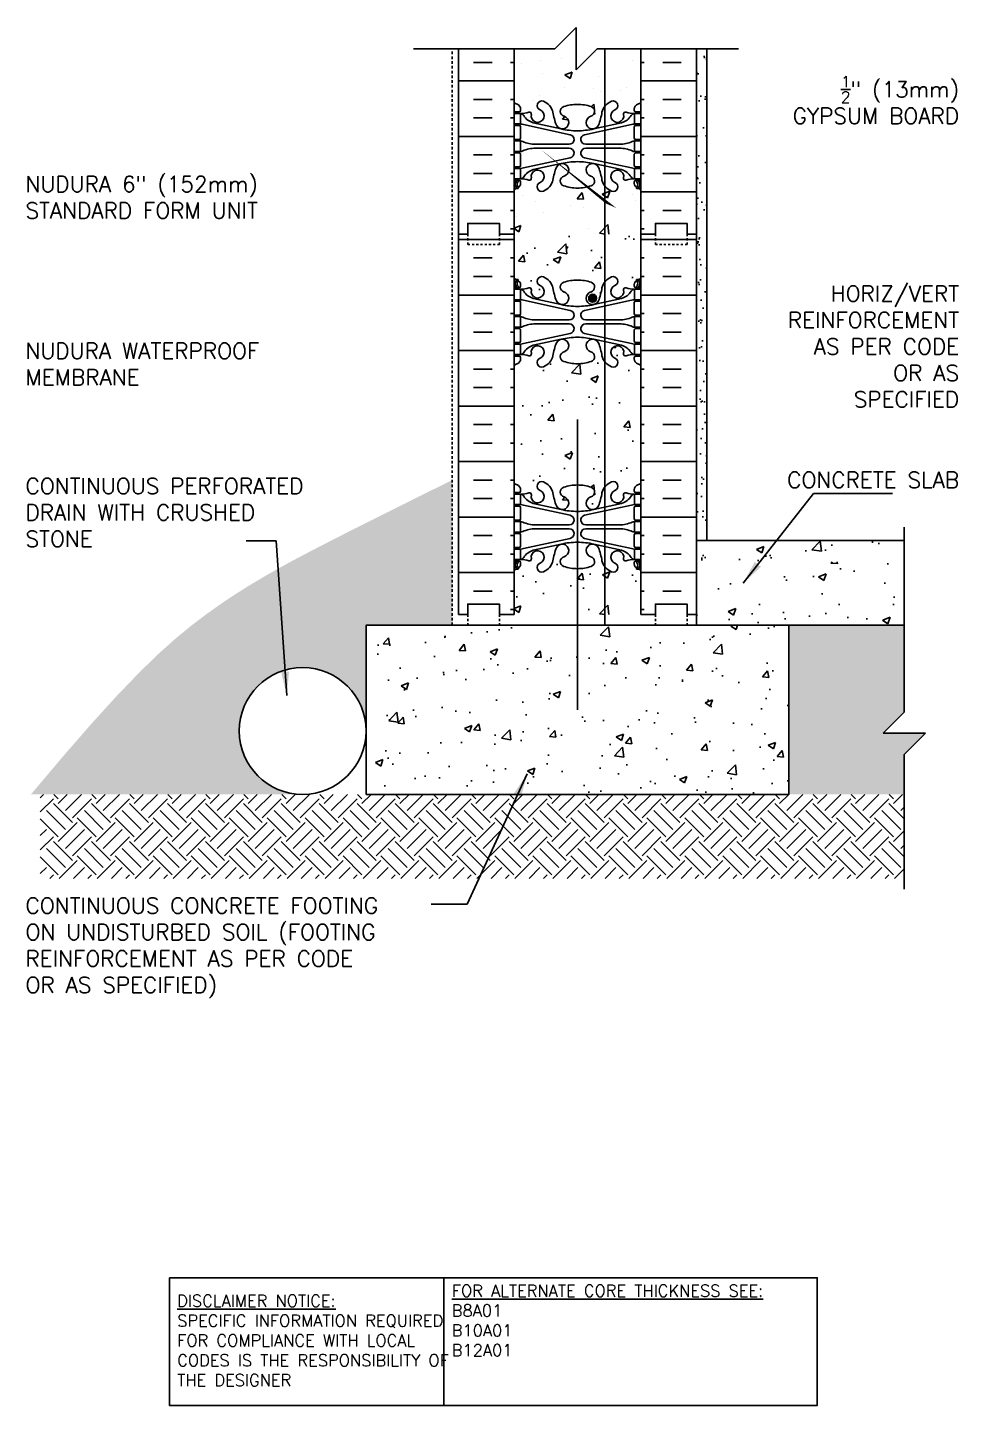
# Model space of a CAD drawing. Header units: inches. Extents: x -91.7 to -47.6, y 159.2 to 224.4.
import ezdxf

# ---------------------------------------------------------------- set-up
doc = ezdxf.new("R2010")
doc.units = ezdxf.units.IN
doc.header["$LTSCALE"] = 0.5
doc.header["$MEASUREMENT"] = 0
doc.linetypes.add('DASHED2', pattern=[0.375, 0.25, -0.125])
for name, color, linetype in [('HATCH', 12, 'Continuous'), ('line25', 2, 'Continuous'), ('LINE3', 3, 'Continuous'), ('LINE50', 5, 'Continuous'), ('LINE9', 9, 'Continuous'), ('TEXT', 4, 'Continuous'), ('Web_Edge', 9, 'Continuous')]:
    doc.layers.add(name, color=color, linetype=linetype)
doc.styles.add('DIM', font='romans.shx', dxfattribs={"width": 0.7})
doc.styles.add('ROMANS', font='romans.shx', dxfattribs={"height": 0.75})
doc.styles.get("Standard").update_dxf_attribs({"font": 'romans.shx'})
doc.dimstyles.new('ext_12', dxfattribs={"dimscale": 12, "dimtxt": 0.09375, "dimasz": 0.09375, "dimexe": 0.09375, "dimexo": 0.0625, "dimgap": 0.0625, "dimtad": 1, "dimdec": 1, "dimzin": 3, "dimdsep": 46, "dimlunit": 4, "dimtxsty": 'DIM', "dimcen": 0.09, "dimdle": 0.09375, "dimclrt": 4, "dimadec": 0, "dimazin": 0, "dimtfac": 1, "dimtdec": 1, "dimtmove": 2, "dimatfit": 3, "dimfxl": 0, "dimfrac": 2, "dimtolj": 1, "dimtzin": 0, "dimarcsym": 0})

# ---------------------------------------------------------------- blocks, each defined once
blk = doc.blocks.new('6 web')
at = {"layer": 'Web_Edge'}
for p, q in [((-3, 6.566), (-2.958, 6.566)), ((-2.89, 6.845), (-2.8, 6.845)), ((-2.8, 6.845), (-2.8, 6.803)), ((-2.69, 6.596), (-2.69, 6.529)), ((2.69, 6.596), (2.69, 6.529)), ((2.89, 6.845), (2.8, 6.845)), ((2.8, 6.845), (2.8, 6.803)), ((3, 6.566), (2.958, 6.566)), ((-3, 6.466), (-2.752, 6.466)), ((-2.89, 6.466), (-2.89, 6.396)), ((-2.89, 5.896), (-2.89, 5.826)), ((-2.8, 6.466), (-2.8, 6.396)), ((-2.8, 5.896), (-2.8, 5.826)), ((-2.551, 5.872), (-0.34, 5.391)), ((-2.09, 5.955), (-0.768, 5.665)), ((2.551, 5.872), (0.34, 5.391)), ((2.09, 5.955), (0.768, 5.665)), ((3, 6.466), (2.752, 6.466)), ((2.8, 6.466), (2.8, 6.396)), ((2.8, 5.896), (2.8, 5.826)), ((2.89, 6.466), (2.89, 6.396)), ((2.89, 5.896), (2.89, 5.826)), ((-3, 5.826), (-2.752, 5.826)), ((-2.69, 5.764), (-2.69, 5.229)), ((2.69, 5.764), (2.69, 5.229)), ((3, 5.826), (2.752, 5.826)), ((-3, 5.166), (-2.752, 5.166)), ((-2.89, 5.166), (-2.89, 5.096)), ((-2.89, 4.596), (-2.89, 4.526)), ((-2.8, 5.166), (-2.8, 5.096)), ((-2.8, 4.596), (-2.8, 4.526)), ((-1.985, 4.936), (-0.389, 4.936)), ((-1.985, 4.756), (-0.389, 4.756)), ((1.985, 4.936), (0.389, 4.936)), ((1.985, 4.756), (0.389, 4.756)), ((3, 5.166), (2.752, 5.166)), ((2.8, 5.166), (2.8, 5.096)), ((2.8, 4.596), (2.8, 4.526)), ((2.89, 5.166), (2.89, 5.096)), ((2.89, 4.596), (2.89, 4.526)), ((-3, 4.526), (-2.752, 4.526)), ((-2.69, 4.464), (-2.69, 3.929)), ((-2.551, 3.82), (-0.34, 4.302)), ((-2.09, 3.737), (-0.768, 4.028)), ((2.551, 3.82), (0.34, 4.302)), ((2.09, 3.737), (0.768, 4.028)), ((2.69, 4.464), (2.69, 3.929)), ((3, 4.526), (2.752, 4.526)), ((-3, 3.866), (-2.752, 3.866)), ((-2.89, 3.866), (-2.89, 3.796)), ((-2.89, 3.296), (-2.89, 3.226)), ((-2.8, 3.866), (-2.8, 3.796)), ((-2.8, 3.296), (-2.8, 3.226)), ((3, 3.866), (2.752, 3.866)), ((2.8, 3.866), (2.8, 3.796)), ((2.8, 3.296), (2.8, 3.226)), ((2.89, 3.866), (2.89, 3.796)), ((2.89, 3.296), (2.89, 3.226)), ((-3, 3.226), (-2.752, 3.226)), ((-2.99, 3.106), (-2.99, 2.92)), ((-2.69, 3.096), (-2.69, 3.164)), ((2.69, 3.096), (2.69, 3.164)), ((3, 3.226), (2.752, 3.226)), ((2.99, 3.106), (2.99, 2.92)), ((-3, -3.226), (-2.752, -3.226)), ((-2.99, -3.106), (-2.99, -2.92)), ((-2.89, -3.296), (-2.89, -3.226)), ((-2.8, -3.296), (-2.8, -3.226)), ((-2.69, -3.096), (-2.69, -3.164)), ((2.69, -3.096), (2.69, -3.164)), ((3, -3.226), (2.752, -3.226)), ((2.8, -3.296), (2.8, -3.226)), ((2.89, -3.296), (2.89, -3.226)), ((2.99, -3.106), (2.99, -2.92)), ((-3, -3.866), (-2.752, -3.866)), ((-2.89, -3.866), (-2.89, -3.796)), ((-2.8, -3.866), (-2.8, -3.796)), ((-2.551, -3.82), (-0.34, -4.302)), ((-2.09, -3.737), (-0.768, -4.028)), ((2.551, -3.82), (0.34, -4.302)), ((2.09, -3.737), (0.768, -4.028)), ((3, -3.866), (2.752, -3.866)), ((2.8, -3.866), (2.8, -3.796)), ((2.89, -3.866), (2.89, -3.796)), ((-3, -4.526), (-2.752, -4.526)), ((-2.89, -4.596), (-2.89, -4.526)), ((-2.8, -4.596), (-2.8, -4.526)), ((-2.69, -4.464), (-2.69, -3.929)), ((2.69, -4.464), (2.69, -3.929)), ((3, -4.526), (2.752, -4.526)), ((2.8, -4.596), (2.8, -4.526)), ((2.89, -4.596), (2.89, -4.526)), ((-3, -5.166), (-2.752, -5.166)), ((-2.89, -5.166), (-2.89, -5.096)), ((-2.8, -5.166), (-2.8, -5.096)), ((-1.985, -4.756), (-0.389, -4.756)), ((-1.985, -4.936), (-0.389, -4.936)), ((1.985, -4.756), (0.389, -4.756)), ((1.985, -4.936), (0.389, -4.936)), ((3, -5.166), (2.752, -5.166)), ((2.8, -5.166), (2.8, -5.096)), ((2.89, -5.166), (2.89, -5.096)), ((-3, -5.826), (-2.752, -5.826)), ((-2.89, -5.896), (-2.89, -5.826)), ((-2.8, -5.896), (-2.8, -5.826)), ((-2.69, -5.764), (-2.69, -5.229)), ((-2.551, -5.872), (-0.34, -5.391)), ((-2.09, -5.955), (-0.768, -5.665)), ((2.551, -5.872), (0.34, -5.391)), ((2.09, -5.955), (0.768, -5.665)), ((2.69, -5.764), (2.69, -5.229)), ((3, -5.826), (2.752, -5.826)), ((2.8, -5.896), (2.8, -5.826)), ((2.89, -5.896), (2.89, -5.826)), ((-3, -6.466), (-2.752, -6.466)), ((-2.89, -6.466), (-2.89, -6.396)), ((-2.8, -6.466), (-2.8, -6.396)), ((3, -6.466), (2.752, -6.466)), ((2.8, -6.466), (2.8, -6.396)), ((2.89, -6.466), (2.89, -6.396)), ((-3, -6.566), (-2.958, -6.566)), ((-2.89, -6.845), (-2.8, -6.845)), ((-2.8, -6.845), (-2.8, -6.803)), ((-2.69, -6.596), (-2.69, -6.529)), ((2.69, -6.596), (2.69, -6.529)), ((2.8, -6.845), (2.8, -6.803)), ((2.89, -6.845), (2.8, -6.845)), ((3, -6.566), (2.958, -6.566))]:
    blk.add_line(p, q, dxfattribs=at)
for points in [[(-2.995, 5.896), (-2.695, 5.896), (-2.695, 6.396), (-2.995, 6.396)], [(2.995, 5.896), (2.695, 5.896), (2.695, 6.396), (2.995, 6.396)], [(-2.995, 4.596), (-2.695, 4.596), (-2.695, 5.096), (-2.995, 5.096)], [(2.995, 4.596), (2.695, 4.596), (2.695, 5.096), (2.995, 5.096)], [(-2.995, 3.296), (-2.695, 3.296), (-2.695, 3.796), (-2.995, 3.796)], [(2.995, 3.296), (2.695, 3.296), (2.695, 3.796), (2.995, 3.796)], [(-2.995, -3.296), (-2.695, -3.296), (-2.695, -3.796), (-2.995, -3.796)], [(2.995, -3.296), (2.695, -3.296), (2.695, -3.796), (2.995, -3.796)], [(-2.995, -4.596), (-2.695, -4.596), (-2.695, -5.096), (-2.995, -5.096)], [(2.995, -4.596), (2.695, -4.596), (2.695, -5.096), (2.995, -5.096)], [(-2.995, -5.896), (-2.695, -5.896), (-2.695, -6.396), (-2.995, -6.396)], [(2.995, -5.896), (2.695, -5.896), (2.695, -6.396), (2.995, -6.396)]]:
    blk.add_lwpolyline(points, close=True, dxfattribs=at)
for centre, radius, start, end in [((-2.69, 7.303), 0.5, 231.68334, 250.52878), ((-2.69, 7.303), 0.6, 238.89067, 245.07477), ((-2.958, 6.586), 0.02, 270, 14.15407), ((-2.696, 6.651), 0.25, 140.11451, 222.46087), ((-2.951, 6.741), 0.02, 340.7916, 65.07477), ((-2.854, 6.782), 0.045, 319.1879, 141.448), ((-2.848, 6.512), 0.045, 222.46087, 42.46087), ((-2.94, 6.596), 0.25, 0, 70.52878), ((-2.696, 6.651), 0.16, 140.00008, 222.46087), ((-2.752, 6.529), 0.0625, 270, 0), ((-1.885, 6.278), 0.305, 166.67951, 68.19625), ((-1.69, 6.766), 0.22, 68.19625, 248.19625), ((-1.885, 6.278), 0.745, 13.26522, 68.19625), ((-0.571, 6.49), 0.24, 108.92296, 254.27465), ((0, 4.825), 2, 90, 108.92296), ((0, 4.825), 2, 71.07704, 90), ((0.571, 6.49), 0.24, 285.72535, 71.07704), ((1.885, 6.278), 0.745, 111.80375, 166.73478), ((1.885, 6.278), 0.305, 111.80375, 13.32049), ((1.69, 6.766), 0.22, 291.80375, 111.80375), ((2.94, 6.596), 0.25, 109.47122, 180), ((2.752, 6.529), 0.0625, 180, 270), ((2.848, 6.512), 0.045, 137.53913, 317.53913), ((2.854, 6.782), 0.045, 38.552, 220.8121), ((2.696, 6.651), 0.16, 317.53913, 39.99992), ((2.69, 7.303), 0.5, 289.47122, 308.31666), ((2.696, 6.651), 0.25, 317.53913, 39.88549), ((2.951, 6.741), 0.02, 114.92523, 199.2084), ((2.958, 6.586), 0.02, 165.84593, 270), ((2.69, 7.303), 0.6, 294.92523, 301.10933), ((-2.639, 7.395), 1, 266.78787, 289.9067), ((-2.738, 6.15), 0.25, 37.27766, 80.0823), ((-2.786, 4.9), 1, 76.42909, 84.79907), ((-1.891, 6.678), 0.75, 210.15498, 254.58381), ((-2.269, 6.369), 0.09, 346.67951, 108.86514), ((1.803, 6.92), 3, 189.02727, 201.19839), ((-0.718, 5.966), 0.305, 205.37817, 74.27465), ((0.718, 5.966), 0.305, 105.72535, 334.62183), ((-1.803, 6.92), 3, 338.80161, 350.97273), ((1.891, 6.678), 0.75, 285.41619, 329.84502), ((2.269, 6.369), 0.09, 71.13486, 193.32049), ((2.639, 7.395), 1, 250.0933, 273.21213), ((2.738, 6.15), 0.25, 99.9177, 142.72234), ((2.786, 4.9), 1, 95.20093, 103.57091), ((-2.752, 5.764), 0.0625, 0, 90), ((-2.752, 5.229), 0.0625, 270, 0), ((0, 8.932), 3.356, 256.76915, 270), ((-0.389, 5.166), 0.23, 270, 77.60551), ((0, 8.932), 3.356, 270, 283.23085), ((0.389, 5.166), 0.23, 102.39449, 270), ((2.752, 5.764), 0.0625, 90, 180), ((2.752, 5.229), 0.0625, 180, 270), ((-2.699, 4.877), 0.219, 60.49375, 88.91995), ((-2.699, 4.815), 0.219, 271.08005, 299.50625), ((-2.699, 4.815), 0.219, 271.08005, 299.50625), ((-1.955, 6.536), 1.6, 246.56734, 268.92028), ((-1.955, 3.156), 1.6, 91.07972, 113.43266), ((-1.955, 3.156), 1.6, 91.07972, 113.43266), ((-0.389, 4.526), 0.23, 282.39449, 90), ((0.389, 4.526), 0.23, 90, 257.60551), ((1.955, 6.536), 1.6, 271.07972, 293.43266), ((1.955, 3.156), 1.6, 66.56734, 88.92028), ((1.955, 3.156), 1.6, 66.56734, 88.92028), ((2.699, 4.877), 0.219, 91.08005, 119.50625), ((2.699, 4.815), 0.219, 240.49375, 268.91995), ((2.699, 4.815), 0.219, 240.49375, 268.91995), ((-2.752, 4.464), 0.0625, 0, 90), ((-2.752, 3.929), 0.0625, 270, 0), ((-0.718, 3.727), 0.305, 285.72535, 154.62183), ((0, 0.761), 3.356, 90, 103.23085), ((0, 0.761), 3.356, 76.76915, 90), ((0.718, 3.727), 0.305, 25.37817, 254.27465), ((2.752, 4.464), 0.0625, 90, 180), ((2.752, 3.929), 0.0625, 180, 270), ((-2.786, 4.792), 1, 275.20093, 283.57091), ((-2.738, 3.542), 0.25, 279.9177, 322.72234), ((-2.639, 2.298), 1, 70.0933, 93.21213), ((-1.891, 3.014), 0.75, 105.41619, 149.84502), ((-2.269, 3.323), 0.09, 251.13486, 13.32049), ((-1.885, 3.414), 0.305, 291.80375, 193.32049), ((1.803, 2.773), 3, 158.80161, 170.97273), ((-0.571, 3.202), 0.24, 105.72535, 251.07704), ((0.571, 3.202), 0.24, 288.92296, 74.27465), ((-1.803, 2.773), 3, 9.02727, 21.19839), ((1.885, 3.414), 0.305, 346.67951, 248.19625), ((1.891, 3.014), 0.75, 30.15498, 74.58381), ((2.269, 3.323), 0.09, 166.67951, 288.86514), ((2.639, 2.298), 1, 86.78787, 109.9067), ((2.738, 3.542), 0.25, 217.27766, 260.0823), ((2.786, 4.792), 1, 256.42909, 264.79907), ((-3.01, 3.106), 0.02, 0, 60.01198), ((-3.01, 2.92), 0.02, 301.07295, 0), ((-2.69, 2.389), 0.6, 121.07295, 121.10933), ((-2.69, 2.389), 0.5, 109.47122, 128.31666), ((-2.94, 3.096), 0.25, 289.47122, 360), ((-2.752, 3.164), 0.0625, 360, 90), ((-1.69, 2.927), 0.22, 111.80375, 291.80375), ((-1.885, 3.414), 0.745, 291.80375, 346.73478), ((0, 4.867), 2, 251.07704, 270), ((0, 4.867), 2, 270, 288.92296), ((1.885, 3.414), 0.745, 193.26522, 248.19625), ((1.69, 2.927), 0.22, 248.19625, 68.19625), ((2.752, 3.164), 0.0625, 90, 180), ((2.94, 3.096), 0.25, 180, 250.52878), ((2.69, 2.389), 0.5, 51.68334, 70.52878), ((3.01, 3.106), 0.02, 119.98802, 180), ((3.01, 2.92), 0.02, 180, 238.92705), ((2.69, 2.389), 0.6, 58.89067, 58.92705), ((-2.69, -2.389), 0.5, 231.68334, 250.52878), ((-2.69, -2.389), 0.6, 238.89067, 238.92705), ((-3.01, -2.92), 0.02, 360, 58.92705), ((-3.01, -3.106), 0.02, 299.98802, 360), ((-2.94, -3.096), 0.25, 0, 70.52878), ((-2.752, -3.164), 0.0625, 270, 0), ((-2.639, -2.298), 1, 266.78787, 289.9067), ((-2.269, -3.323), 0.09, 346.67951, 108.86514), ((-1.885, -3.414), 0.305, 166.67951, 68.19625), ((-1.69, -2.927), 0.22, 68.19625, 248.19625), ((-1.885, -3.414), 0.745, 13.26522, 68.19625), ((1.803, -2.773), 3, 189.02727, 201.19839), ((-0.571, -3.202), 0.24, 108.92296, 254.27465), ((0, -4.867), 2, 90, 108.92296), ((0, -4.867), 2, 71.07704, 90), ((0.571, -3.202), 0.24, 285.72535, 71.07704), ((-1.803, -2.773), 3, 338.80161, 350.97273), ((1.885, -3.414), 0.745, 111.80375, 166.73478), ((1.885, -3.414), 0.305, 111.80375, 13.32049), ((1.69, -2.927), 0.22, 291.80375, 111.80375), ((2.269, -3.323), 0.09, 71.13486, 193.32049), ((2.639, -2.298), 1, 250.0933, 273.21213), ((2.94, -3.096), 0.25, 109.47122, 180), ((2.752, -3.164), 0.0625, 180, 270), ((2.69, -2.389), 0.5, 289.47122, 308.31666), ((3.01, -2.92), 0.02, 121.07295, 180), ((3.01, -3.106), 0.02, 180, 240.01198), ((2.69, -2.389), 0.6, 301.07295, 301.10933), ((-2.752, -3.929), 0.0625, 0, 90), ((-2.738, -3.542), 0.25, 37.27766, 80.0823), ((-2.786, -4.792), 1, 76.42909, 84.79907), ((-1.891, -3.014), 0.75, 210.15498, 254.58381), ((-0.718, -3.727), 0.305, 205.37817, 74.27465), ((0.718, -3.727), 0.305, 105.72535, 334.62183), ((1.891, -3.014), 0.75, 285.41619, 329.84502), ((2.738, -3.542), 0.25, 99.9177, 142.72234), ((2.786, -4.792), 1, 95.20093, 103.57091), ((2.752, -3.929), 0.0625, 90, 180), ((-2.752, -4.464), 0.0625, 270, 0), ((0, -0.761), 3.356, 256.76915, 270), ((-0.389, -4.526), 0.23, 270, 77.60551), ((0, -0.761), 3.356, 270, 283.23085), ((0.389, -4.526), 0.23, 102.39449, 270), ((2.752, -4.464), 0.0625, 180, 270), ((-2.752, -5.229), 0.0625, 0, 90), ((-2.699, -4.815), 0.219, 60.49375, 88.91995), ((-2.699, -4.815), 0.219, 60.49375, 88.91995), ((-2.699, -4.877), 0.219, 271.08005, 299.50625), ((-1.955, -3.156), 1.6, 246.56734, 268.92028), ((-1.955, -3.156), 1.6, 246.56734, 268.92028), ((-1.955, -6.536), 1.6, 91.07972, 113.43266), ((-0.389, -5.166), 0.23, 282.39449, 90), ((0.389, -5.166), 0.23, 90, 257.60551), ((1.955, -3.156), 1.6, 271.07972, 293.43266), ((1.955, -3.156), 1.6, 271.07972, 293.43266), ((1.955, -6.536), 1.6, 66.56734, 88.92028), ((2.699, -4.815), 0.219, 91.08005, 119.50625), ((2.699, -4.815), 0.219, 91.08005, 119.50625), ((2.699, -4.877), 0.219, 240.49375, 268.91995), ((2.752, -5.229), 0.0625, 90, 180), ((-2.752, -5.764), 0.0625, 270, 0), ((1.803, -6.92), 3, 158.80161, 170.97273), ((-0.718, -5.966), 0.305, 285.72535, 154.62183), ((0, -8.932), 3.356, 90, 103.23085), ((0, -8.932), 3.356, 76.76915, 90), ((0.718, -5.966), 0.305, 25.37817, 254.27465), ((-1.803, -6.92), 3, 9.02727, 21.19839), ((2.752, -5.764), 0.0625, 180, 270), ((-2.696, -6.651), 0.25, 137.53913, 219.88549), ((-2.848, -6.512), 0.045, 317.53913, 137.53913), ((-2.752, -6.529), 0.0625, 360, 90), ((-2.786, -4.9), 1, 275.20093, 283.57091), ((-2.738, -6.15), 0.25, 279.9177, 322.72234), ((-2.639, -7.395), 1, 70.0933, 93.21213), ((-1.891, -6.678), 0.75, 105.41619, 149.84502), ((-2.269, -6.369), 0.09, 251.13486, 13.32049), ((-1.885, -6.278), 0.305, 291.80375, 193.32049), ((-1.885, -6.278), 0.745, 291.80375, 346.73478), ((-0.571, -6.49), 0.24, 105.72535, 251.07704), ((0.571, -6.49), 0.24, 288.92296, 74.27465), ((1.885, -6.278), 0.745, 193.26522, 248.19625), ((1.885, -6.278), 0.305, 346.67951, 248.19625), ((1.891, -6.678), 0.75, 30.15498, 74.58381), ((2.269, -6.369), 0.09, 166.67951, 288.86514), ((2.639, -7.395), 1, 86.78787, 109.9067), ((2.738, -6.15), 0.25, 217.27766, 260.0823), ((2.786, -4.9), 1, 256.42909, 264.79907), ((2.752, -6.529), 0.0625, 90, 180), ((2.848, -6.512), 0.045, 42.46087, 222.46087), ((2.696, -6.651), 0.25, 320.11451, 42.46087), ((-2.69, -7.303), 0.6, 114.92523, 121.10933), ((-2.69, -7.303), 0.5, 109.47122, 128.31666), ((-2.958, -6.586), 0.02, 345.84593, 90), ((-2.951, -6.741), 0.02, 294.92523, 19.2084), ((-2.854, -6.782), 0.045, 218.552, 40.8121), ((-2.94, -6.596), 0.25, 289.47122, 360), ((-2.696, -6.651), 0.16, 137.53913, 219.99992), ((-1.69, -6.766), 0.22, 111.80375, 291.80375), ((0, -4.825), 2, 251.07704, 270), ((0, -4.825), 2, 270, 288.92296), ((1.69, -6.766), 0.22, 248.19625, 68.19625), ((2.94, -6.596), 0.25, 180, 250.52878), ((2.854, -6.782), 0.045, 139.1879, 321.448), ((2.696, -6.651), 0.16, 320.00008, 42.46087), ((2.69, -7.303), 0.5, 51.68334, 70.52878), ((2.951, -6.741), 0.02, 160.7916, 245.07477), ((2.958, -6.586), 0.02, 90, 194.15407), ((2.69, -7.303), 0.6, 58.89067, 65.07477)]:
    blk.add_arc(centre, radius, start, end, dxfattribs=at)

msp = doc.modelspace()

# ---------------------------------------------------------------- hatches: boundary and pattern name
h = msp.add_hatch()
h.set_pattern_fill('AR-CONC', color=12, scale=0.5, style=0)
h.paths.add_polyline_path([(-58.94, 199.139), (-58.049, 199.71), (-57.331, 200.139), (-60.019, 200.139), (-60.019, 199.139)])
h = msp.add_hatch()
h.set_pattern_fill('AR-CONC', color=12, scale=0.5, style=0)
h.paths.add_polyline_path([(-50.188, 199.139), (-50.188, 200.139), (-57.331, 200.139), (-58.049, 199.71), (-58.94, 199.139)])
h = msp.add_hatch()
h.set_pattern_fill('AR-CONC', color=12, scale=0.02, style=0)
h.set_pattern_definition([(50, (-1145.6108, 16.4098), (3.643693, -0.318782), [0.381, -4.191]), (355, (-1145.611, 16.41), (-0.704857, 3.821133), [0.3048, -3.3528]), (100.451, (-1145.3072, 16.3833), (2.93885, 3.502334), [0.3238, -3.5618]), (46.1842, (-1145.611, 17.426), (5.42158, -0.840847), [0.5715, -6.2865]), (96.6356, (-1145.159, 17.356), (4.748085, 4.94851), [0.4857, -5.3427]), (351.184, (-1145.611, 17.426), (4.748092, 4.948502), [0.4572, -5.0292]), (21, (-1145.1028, 17.1718), (3.032298, -2.04531), [0.381, -4.191]), (326, (-1145.103, 17.172), (1.23604, 3.683759), [0.3048, -3.3528]), (71.4514, (-1144.85, 17.0014), (4.26833, 1.638457), [0.3238, -3.5618]), (37.5, (-1145.6108, 16.4098), (0.061772, 1.6911008), [0, -3.31216, 0, -3.4036, 0, -3.3655]), (7.5, (-1145.6108, 16.4098), (1.3363933, 2.0036115), [0, -1.94056, 0, -3.23596, 0, -1.2827]), (327.5, (-1146.7437, 16.4098), (2.7118119, -0.1145749), [0, -1.27, 0, -3.9624, 0, -5.2578]), (317.5, (-1147.2517, 16.4098), (2.9625836, 0.50853), [0, -1.651, 0, -2.63144, 0, -3.7338])])
h.paths.add_polyline_path([(-60.019, 199.139), (-60.019, 196.139), (-50.188, 196.139), (-50.188, 199.139)])
h = msp.add_hatch()
h.set_pattern_fill('AR-CONC', color=12, scale=0.5, style=0)
h.paths.add_polyline_path([(-55.644, 196.139), (-75.644, 196.139), (-75.644, 188.139), (-55.644, 188.139)])
h = msp.add_hatch()
h.set_pattern_fill('EARTH', color=12, scale=0.2, angle=45, style=0)
h.set_pattern_definition([(45, (-1145.6108, 16.4098), (1e-16, 1.7960512), [1.27, -1.27]), (45, (-1145.9476, 16.7466), (1e-16, 1.7960512), [1.27, -1.27]), (45, (-1146.2843, 17.0834), (1e-16, 1.7960512), [1.27, -1.27]), (135, (-1146.2843, 17.3079), (-1.7960512, 1e-16), [1.27, -1.27]), (135, (-1145.9476, 17.6446), (-1.7960512, 1e-16), [1.27, -1.27]), (135, (-1145.6108, 17.9814), (-1.7960512, 1e-16), [1.27, -1.27])])
h.paths.add_polyline_path([(-91.053, 188.139), (-91.053, 184.166), (-50.188, 184.166), (-50.188, 188.139)])
at = {"layer": 'HATCH'}
h = msp.add_hatch(dxfattribs=at)
h.set_pattern_fill('AR-SAND', color=256, scale=0.5, style=0)
h.set_pattern_definition([(37.5, (13.5398, 58.4228), (-0.0314967, 0.963412), [0, -0.76, 0, -0.85, 0, -0.8125]), (7.5, (13.5398, 58.4228), (0.884888, 1.411073), [0, -0.41, 0, -0.685, 0, -0.2625]), (327.5, (12.9248, 58.4228), (1.557071, 0.0028295), [0, -0.25, 0, -0.9, 0, -1.175]), (317.5, (12.9248, 58.4228), (1.503063, 0.438838), [0, -0.125, 0, -0.59, 0, -0.675])])
h.paths.add_polyline_path([(-59.519, 223.404), (-60.019, 223.404), (-60.019, 216.089), (-59.519, 216.089)])
h.paths.add_polyline_path([(-59.519, 216.089), (-60.019, 216.089), (-60.019, 214.639), (-60.019, 211.623), (-59.519, 211.623)])
h.paths.add_polyline_path([(-59.519, 211.623), (-60.019, 211.623), (-60.019, 199.139), (-59.519, 199.139)])
h = msp.add_hatch(dxfattribs=at)
h.set_pattern_fill('INSUL', color=256, scale=7, style=0)
h.set_pattern_definition([(0, (-2994.806, -200.3707), (0, 2.625), []), (0, (-2994.806, -199.4957), (0, 2.625), [0.875, -0.875]), (0, (-2994.806, -198.6207), (0, 2.625), [0.875, -0.875])])
h.paths.add_polyline_path([(-71.269, 196.639), (-70.832, 196.639), (-70.832, 197.139), (-69.332, 197.139), (-69.332, 196.639), (-68.644, 196.639), (-68.644, 214.639), (-69.332, 214.639), (-69.332, 215.139), (-70.832, 215.139), (-70.832, 214.639), (-71.269, 214.639)])
h = msp.add_hatch(dxfattribs=at)
h.set_pattern_fill('INSUL', color=256, scale=7, style=0)
h.set_pattern_definition([(180, (2863.5172, -200.3707), (0, 2.625), []), (180, (2863.5172, -199.4957), (0, 2.625), [0.875, -0.875]), (180, (2863.5172, -198.6207), (0, 2.625), [0.875, -0.875])])
h.paths.add_polyline_path([(-60.019, 196.639), (-60.457, 196.639), (-60.457, 197.139), (-61.957, 197.139), (-61.957, 196.639), (-62.644, 196.639), (-62.644, 214.639), (-61.957, 214.639), (-61.957, 215.139), (-60.457, 215.139), (-60.457, 214.639), (-60.019, 214.639)])
h = msp.add_hatch(dxfattribs=at)
h.set_pattern_fill('AR-CONC', color=256, scale=0.5, style=0)
h.set_pattern_definition([(50, (-2994.806, -200.3707), (3.586301, -0.3137607), [0.375, -4.125]), (355, (-2994.806, -200.3707), (-0.6937567, 3.7609607), [0.3, -3.3]), (100.4514, (-2994.507, -200.397), (2.892547, 3.4471977), [0.318701, -3.5057106]), (46.1842, (-2994.806, -199.3707), (5.336205, -0.827595), [0.5625, -6.1875]), (96.6356, (-2994.3613, -199.4396), (4.6733135, 4.870589), [0.478051, -5.258565]), (351.1842, (-2994.806, -199.3707), (4.67331, 4.870593), [0.45, -4.95]), (21, (-2994.306, -199.6207), (2.9845353, -2.0130945), [0.375, -4.125]), (326, (-2994.306, -199.6207), (1.2165767, 3.62575), [0.3, -3.3]), (71.4514, (-2994.0572, -199.7884), (4.201113, 1.6126525), [0.318701, -3.5057106]), (37.5, (-2994.806, -200.3707), (0.0607993, 1.66446927), [0, -3.26, 0, -3.35, 0, -3.3125]), (7.5, (-2994.806, -200.3707), (1.3153477, 1.9720586), [0, -1.91, 0, -3.185, 0, -1.2625]), (327.5, (-2995.921, -200.3707), (2.6691122, -0.11277436), [0, -1.25, 0, -3.9, 0, -5.175]), (317.5, (-2996.421, -200.3707), (2.9159308, 0.500525), [0, -1.625, 0, -2.59, 0, -3.675])])
h.paths.add_polyline_path([(-65.644, 212.464, -0.082755), (-64.996, 212.356, -0.735593), (-65.009, 211.898, 0.955472), (-64.87, 211.305), (-64.851, 211.309, 0.223253), (-64.65, 211.474, 0.053157), (-64.484, 212.088, -0.24438), (-64.036, 212.609, -1), (-63.873, 212.2, 2.182095), (-63.463, 211.987, -0.601435), (-63.343, 212.092, 0.10046), (-62.949, 212.035), (-62.844, 212.035), (-62.844, 212.105), (-62.892, 212.105, -0.414214), (-62.954, 212.168), (-62.954, 212.235, -0.249069), (-62.844, 212.442), (-62.844, 212.484), (-62.754, 212.484, 0.064398), (-62.644, 212.55), (-62.644, 214.639), (-68.644, 214.639), (-68.644, 212.55, 0.064398), (-68.534, 212.484), (-68.444, 212.484), (-68.444, 212.442, -0.249069), (-68.334, 212.235), (-68.334, 212.168, -0.414214), (-68.397, 212.105), (-68.444, 212.105), (-68.444, 212.035), (-68.339, 212.035, 0.10046), (-67.946, 212.092, -0.601435), (-67.826, 211.987, 2.182095), (-67.416, 212.2, -1), (-67.253, 212.609, -0.24438), (-66.804, 212.088, 0.053157), (-66.638, 211.474, 0.223253), (-66.438, 211.309), (-66.418, 211.305, 0.955472), (-66.28, 211.898, -0.735593), (-66.293, 212.356, -0.082755)])
h.paths.add_polyline_path([(-62.644, 205.639), (-62.644, 208.42, 0.082415), (-62.788, 208.499, -0.317837), (-62.954, 208.735), (-62.954, 208.803, -0.414214), (-62.892, 208.865), (-62.844, 208.865), (-62.844, 208.935), (-62.949, 208.935, 0.10046), (-63.343, 208.878, -0.601435), (-63.463, 208.983, 2.182095), (-63.873, 208.77, -1), (-64.036, 208.361, -0.24438), (-64.484, 208.882, 0.053157), (-64.65, 209.496, 0.223253), (-64.851, 209.661), (-64.87, 209.665, 0.955472), (-65.009, 209.072, -0.735593), (-64.996, 208.614, -0.082755), (-65.644, 208.506, -0.082755), (-66.293, 208.614, -0.735593), (-66.28, 209.072, 0.955472), (-66.418, 209.665), (-66.438, 209.661, 0.223253), (-66.638, 209.496, 0.053157), (-66.804, 208.882, -0.24438), (-67.253, 208.361, -1), (-67.416, 208.77, 2.182095), (-67.826, 208.983, -0.601435), (-67.946, 208.878, 0.10046), (-68.339, 208.935), (-68.444, 208.935), (-68.444, 208.865), (-68.397, 208.865, -0.414214), (-68.334, 208.803), (-68.334, 208.735, -0.317837), (-68.501, 208.499, 0.082415), (-68.644, 208.42), (-68.644, 205.639)])
h.paths.add_polyline_path([(-68.644, 205.639), (-68.644, 202.857, 0.082415), (-68.501, 202.778, -0.317837), (-68.334, 202.543), (-68.334, 202.475, -0.414214), (-68.397, 202.413), (-68.444, 202.413), (-68.444, 202.343), (-68.339, 202.343, 0.10046), (-67.946, 202.4, -0.601435), (-67.826, 202.295, 2.182095), (-67.416, 202.508, -1), (-67.253, 202.916, -0.24438), (-66.804, 202.396, 0.053157), (-66.638, 201.782, 0.223253), (-66.438, 201.617), (-66.418, 201.612, 0.955472), (-66.28, 202.206, -0.735593), (-66.293, 202.664, -0.082755), (-65.644, 202.772, -0.082755), (-64.996, 202.664, -0.735593), (-65.009, 202.206, 0.955472), (-64.87, 201.612), (-64.851, 201.617, 0.223253), (-64.65, 201.782, 0.053157), (-64.484, 202.396, -0.24438), (-64.036, 202.916, -1), (-63.873, 202.508, 2.182095), (-63.463, 202.295, -0.601435), (-63.343, 202.4, 0.10046), (-62.949, 202.343), (-62.844, 202.343), (-62.844, 202.413), (-62.892, 202.413, -0.414214), (-62.954, 202.475), (-62.954, 202.543, -0.317837), (-62.788, 202.778, 0.082415), (-62.644, 202.857), (-62.644, 205.639)])
h.paths.add_polyline_path([(-66.293, 198.921, -0.735593), (-66.28, 199.379, 0.955472), (-66.418, 199.973), (-66.438, 199.969, 0.223253), (-66.638, 199.804, 0.053157), (-66.804, 199.19, -0.24438), (-67.253, 198.669, -1), (-67.416, 199.077, 2.182095), (-67.826, 199.29, -0.601435), (-67.946, 199.185, 0.10046), (-68.339, 199.243), (-68.444, 199.243), (-68.444, 199.173), (-68.397, 199.173, -0.414214), (-68.334, 199.11), (-68.334, 199.043, -0.249069), (-68.444, 198.836), (-68.444, 198.794), (-68.534, 198.794, 0.064398), (-68.644, 198.728), (-68.644, 196.639), (-62.644, 196.639), (-62.644, 198.728, 0.064398), (-62.754, 198.794), (-62.844, 198.794), (-62.844, 198.836, -0.249069), (-62.954, 199.043), (-62.954, 199.11, -0.414214), (-62.892, 199.173), (-62.844, 199.173), (-62.844, 199.243), (-62.949, 199.243, 0.10046), (-63.343, 199.185, -0.601435), (-63.463, 199.29, 2.182095), (-63.873, 199.077, -1), (-64.036, 198.669, -0.24438), (-64.484, 199.19, 0.053157), (-64.65, 199.804, 0.223253), (-64.851, 199.969), (-64.87, 199.973, 0.955472), (-65.009, 199.379, -0.735593), (-64.996, 198.921, -0.082755), (-65.644, 198.813, -0.082755)])
h = msp.add_hatch(dxfattribs=at)
h.set_pattern_fill('GRAVEL', color=256, scale=3, angle=1, style=0)
h.set_pattern_definition([(229.0128, (-50.2494, 193.75706), (-23.5251243, -27.4147495), [0.40361, -39.95726]), (185.9697, (-50.51411, 193.4524), (35.9421634, 3.6278037), [0.6926, -68.567775]), (133.5104, (-51.20296, 193.38036), (30.5713329, -32.47142825), [0.48836, -48.3481]), (268.2737, (-52.3597, 192.61006), (1.95238674, 60.0432196), [0.63071, -62.44067]), (293.8337, (-52.3787, 191.97963), (-15.6260316, 35.73271965), [0.618465, -61.22812]), (358.2737, (-52.12878, 191.4139), (-60.0432196, 1.95238674), [0.63071, -62.44067]), (38.6942, (-51.49835, 191.3949), (-38.47051045, -30.6760463), [0.83409, -82.57455]), (73.2553, (-50.84736, 191.91635), (19.84497525, 66.35643767), [0.787464, -77.95896]), (122.4296, (-50.62048, 192.67042), (-24.67701297, 38.57518704), [0.63285, -62.65222]), (176.2364, (-50.95986, 193.20458), (33.0473336, -2.4235882), [0.7225, -35.40229]), (223.3974, (-51.68079, 193.252), (-35.41861008, -33.6232372), [0.934344, -92.500125]), (139.8141, (-49.38962, 192.6319), (-21.3109536, 17.6307498), [0.3189, -31.57153]), (172.4692, (-49.63325, 192.83767), (39.0987698, -5.31846614), [0.60671, -60.06453]), (226, (-50.2347, 192.9172), (0.05236, -2.99954), [0.42426, -3.81838]), (204.1986, (-50.451, 193.27347), (14.893, 6.2608762), [0.22847, -22.61885]), (292.8014, (-50.6594, 193.1798), (-3.1566145, 8.946273), [0.32311, -15.83239]), (31.9638, (-50.53416, 192.88196), (8.893909, 6.156165), [0.52479, -16.96807]), (162.565, (-50.0889, 193.1598), (6.051445, -2.894824), [0.37947, -9.10736]), (17.3895, (-52.39911, 193.14945), (29.8383662, 9.5221797), [0.5316, -52.628535]), (71.3462, (-51.8918, 193.30833), (-11.4222286, -33.204409), [0.44598, -44.15222]), (294.1986, (-50.0994, 193.75968), (-6.2608762, 14.893), [0.45694, -22.39037]), (344.6105, (-49.91211, 193.34288), (-30.1525087, 8.4750351), [0.5316, -52.628535]), (340.444, (-52.36665, 191.28973), (-15.1024352, 5.737288), [0.51264, -25.11937]), (295.7751, (-51.88358, 191.11814), (-15.5736216, 32.7331985), [0.42953, -42.52393]), (67.8014, (-50.01706, 190.76066), (5.737304, 15.102429), [0.45694, -22.39037]), (18.354, (-49.84442, 191.18374), (-38.7846376, -12.6787998), [0.50289, -49.78627]), (70.444, (-51.48684, 190.735), (-5.737288, -15.1024352), [0.25632, -25.37569]), (102.3099, (-50.19703, 190.7575), (-3.208965, 11.9458175), [0.15297, -15.14409]), (166.9638, (-50.22965, 190.907), (9.050988, -2.842466), [0.61847, -11.75085]), (187.009, (-50.83217, 191.04648), (29.9430729, 3.5231132), [0.57315, -56.74177]), (304.69, (-50.52945, 192.612), (-3.104262, 5.946728), [0.43267, -10.38399]), (354.1572, (-50.2832, 192.25624), (51.0969454, -5.10903747), [0.75538, -74.78269]), (61.9454, (-49.53175, 192.17935), (-11.6316719, -21.2062316), [0.30887, -30.57802]), (91, (-49.3865, 192.452), (-3.0519, 2.94719), [0.18, -2.82]), (121.2564, (-50.89373, 191.13542), (12.3646577, -20.7873804), [0.41677, -41.26056]), (49.0128, (-51.10998, 191.4917), (23.5251243, 27.4147495), [0.80722, -39.55366]), (1, (-50.5805, 192.101), (2.94719, 3.0519), [0.78, -2.22]), (326.3048, (-49.80066, 192.11464), (-30.3619146, 20.4732555), [0.47434, -46.95982]), (255.0546, (-49.406, 191.8515), (-2.790114, -12.05053), [0.4368, -21.40352]), (208.646, (-49.51866, 191.42946), (-56.46773345, -30.99024094), [0.711195, -70.40842]), (176.4261, (-50.1428, 191.08852), (-39.04641873, 2.3188836), [0.7524, -74.48722])])
h.paths.add_polyline_path([(-49.188, 191.03), (-50.188, 191.03), (-51.188, 191.03), (-50.188, 192.03), (-50.188, 196.139), (-55.644, 196.139), (-55.644, 188.139), (-50.188, 188.139), (-50.188, 190.03)])
h.paths.add_polyline_path([(-71.567, 203.007), (-72.034, 202.775), (-72.782, 202.403), (-73.513, 202.041), (-74.228, 201.685), (-74.932, 201.334), (-75.627, 200.986), (-76.314, 200.64), (-76.997, 200.293), (-77.679, 199.944), (-78.361, 199.591), (-79.045, 199.23), (-79.731, 198.856), (-80.42, 198.465), (-81.112, 198.054), (-81.807, 197.617), (-82.507, 197.151), (-83.212, 196.652), (-83.927, 196.109), (-84.677, 195.491), (-85.489, 194.762), (-86.392, 193.883), (-87.416, 192.819), (-88.589, 191.531), (-89.939, 189.983), (-91.495, 188.139), (-78.644, 188.139, -0.414214), (-81.644, 191.139, -1), (-75.644, 191.139), (-75.644, 196.139), (-71.567, 196.139)])
at = {"layer": 'LINE3'}
msp.add_hatch(color=256, dxfattribs=at).paths.add_polyline_path([(-64.738, 211.605, 1), (-65.113, 211.605, 1)])

# ---------------------------------------------------------------- linework, layer by layer
at = {"layer": 'HATCH'}
for p, q in [((-67.373, 222.853), (-67.373, 222.853)), ((-66.406, 222.948), (-66.406, 222.948)), ((-64.806, 223.205), (-64.806, 223.205)), ((-63.249, 223.364), (-63.249, 223.364)), ((-70.556, 222.754), (-69.681, 222.754)), ((-68.806, 222.754), (-68.644, 222.754)), ((-68.3, 222.699), (-68.3, 222.699)), ((-67.308, 222.219), (-67.308, 222.219)), ((-66.237, 222.165), (-65.887, 222.299)), ((-65.988, 221.995), (-65.887, 222.297)), ((-65.94, 222.337), (-65.94, 222.337)), ((-63.024, 222.837), (-63.024, 222.837)), ((-62.483, 222.754), (-62.644, 222.754)), ((-60.733, 222.754), (-61.608, 222.754)), ((-71.269, 221.879), (-68.644, 221.879)), ((-66.237, 222.165), (-65.988, 221.997)), ((-64.639, 222.106), (-64.639, 222.106)), ((-63.312, 221.557), (-63.312, 221.557)), ((-60.019, 221.879), (-62.644, 221.879)), ((-70.556, 221.004), (-69.681, 221.004)), ((-68.806, 221.004), (-68.644, 221.004)), ((-67.722, 220.976), (-67.722, 220.976)), ((-67.434, 221.188), (-67.434, 221.188)), ((-66.254, 221.547), (-66.254, 221.547)), ((-64.867, 221.54), (-64.867, 221.54)), ((-64.564, 221.392), (-64.564, 221.392)), ((-63.585, 221.435), (-63.585, 221.435)), ((-62.483, 221.004), (-62.644, 221.004)), ((-60.733, 221.004), (-61.608, 221.004)), ((-64.992, 220.662), (-64.875, 220.784)), ((-64.842, 220.499), (-64.875, 220.782)), ((-64.866, 220.316), (-64.82, 220.309)), ((-64.819, 220.307), (-64.834, 220.43)), ((-70.556, 220.129), (-69.681, 220.129)), ((-68.806, 220.129), (-68.644, 220.129)), ((-66.353, 220.07), (-66.248, 220.195)), ((-66.353, 220.07), (-66.089, 220.047)), ((-64.927, 219.876), (-64.927, 219.876)), ((-62.483, 220.129), (-62.644, 220.129)), ((-60.733, 220.129), (-61.608, 220.129)), ((-71.269, 219.254), (-68.644, 219.254)), ((-60.019, 219.254), (-62.644, 219.254)), ((-70.556, 218.379), (-69.681, 218.379)), ((-68.806, 218.379), (-68.644, 218.379)), ((-62.483, 218.379), (-62.644, 218.379)), ((-60.733, 218.379), (-61.608, 218.379)), ((-70.556, 217.504), (-69.681, 217.504)), ((-68.806, 217.504), (-68.644, 217.504)), ((-66.608, 217.01), (-66.608, 217.01)), ((-62.483, 217.504), (-62.644, 217.504)), ((-60.733, 217.504), (-61.608, 217.504)), ((-71.269, 216.629), (-68.644, 216.629)), ((-68.222, 216.451), (-68.222, 216.451)), ((-65.659, 216.309), (-65.418, 216.596)), ((-65.553, 216.338), (-65.553, 216.338)), ((-65.36, 216.281), (-65.417, 216.594)), ((-65.049, 216.547), (-65.049, 216.547)), ((-64.469, 216.526), (-64.119, 216.66)), ((-64.469, 216.526), (-64.22, 216.358)), ((-64.22, 216.356), (-64.119, 216.658)), ((-63.039, 216.506), (-63.039, 216.506)), ((-60.019, 216.629), (-62.644, 216.629)), ((-70.556, 215.754), (-69.681, 215.754)), ((-68.806, 215.754), (-68.644, 215.754)), ((-67.616, 216.195), (-67.616, 216.195)), ((-65.955, 216.005), (-65.955, 216.005)), ((-65.659, 216.309), (-65.36, 216.283)), ((-65.365, 215.89), (-65.365, 215.89)), ((-62.884, 216.225), (-62.884, 216.225)), ((-62.483, 215.754), (-62.644, 215.754)), ((-60.733, 215.754), (-61.608, 215.754)), ((-68.644, 214.923), (-68.32, 215.048)), ((-68.51, 215.476), (-68.51, 215.476)), ((-68.421, 214.743), (-68.32, 215.045)), ((-67.258, 215.641), (-67.258, 215.641)), ((-64.601, 214.68), (-64.212, 215.086)), ((-64.16, 214.639), (-64.212, 215.084)), ((-68.806, 214.879), (-68.644, 214.879)), ((-68.644, 214.896), (-68.421, 214.745)), ((-65.11, 214.882), (-65.11, 214.882)), ((-64.601, 214.68), (-64.337, 214.639)), ((-62.483, 214.879), (-62.644, 214.879)), ((-70.832, 196.139), (-60.457, 196.139))]:
    msp.add_line(p, q, dxfattribs=at)
at = {"layer": 'line25'}
for p, q in [((-68.644, 223.404), (-68.644, 214.639)), ((-62.644, 214.639), (-62.644, 223.404)), ((-68.644, 214.639), (-68.644, 196.639)), ((-62.644, 196.639), (-62.644, 214.639))]:
    msp.add_line(p, q, dxfattribs=at)
at = {"layer": 'LINE3'}
for p, q in [((-64.343, 223.404), (-64.343, 196.139)), ((-65.644, 205.864), (-65.644, 192.139))]:
    msp.add_line(p, q, dxfattribs=at)
msp.add_circle((-64.926, 211.605), 0.188, dxfattribs=at)
at = {"layer": 'LINE50'}
for p, q in [((-71.269, 214.639), (-71.269, 223.404)), ((-60.019, 214.639), (-60.019, 223.404)), ((-71.269, 196.639), (-71.269, 214.639)), ((-60.019, 196.139), (-60.019, 214.639)), ((-60.019, 200.139), (-50.188, 200.139)), ((-60.019, 196.139), (-50.188, 196.139))]:
    msp.add_line(p, q, dxfattribs=at)
for points in [[(-71.269, 214.639), (-70.832, 214.639), (-70.832, 215.139), (-69.332, 215.139), (-69.332, 214.639), (-68.644, 214.639)], [(-68.644, 214.639), (-69.332, 214.639), (-69.332, 215.139), (-70.832, 215.139), (-70.832, 214.639), (-71.269, 214.639)], [(-60.019, 214.639), (-60.457, 214.639), (-60.457, 215.139), (-61.957, 215.139), (-61.957, 214.639), (-62.644, 214.639)], [(-62.644, 214.639), (-61.957, 214.639), (-61.957, 215.139), (-60.457, 215.139), (-60.457, 214.639), (-60.019, 214.639)], [(-71.269, 196.639), (-70.832, 196.639), (-70.832, 197.139), (-69.332, 197.139), (-69.332, 196.639), (-68.644, 196.639)], [(-60.019, 196.639), (-60.457, 196.639), (-60.457, 197.139), (-61.957, 197.139), (-61.957, 196.639), (-62.644, 196.639)]]:
    msp.add_lwpolyline(points, dxfattribs=at)
msp.add_lwpolyline([(-75.644, 188.139), (-55.644, 188.139), (-55.644, 196.139), (-75.644, 196.139)], close=True, dxfattribs=at)
at = {"layer": 'LINE9'}
for p, q in [((-65.707, 224.404), (-66.707, 223.404)), ((-65.707, 223.404), (-65.707, 224.404)), ((-73.394, 223.404), (-66.707, 223.404)), ((-65.707, 222.404), (-64.707, 223.404)), ((-65.707, 223.404), (-65.707, 222.404)), ((-64.707, 223.404), (-58.019, 223.404)), ((-59.519, 200.139), (-59.519, 223.404)), ((-50.188, 200.78), (-50.188, 192.03)), ((-51.188, 191.03), (-50.188, 192.03)), ((-50.188, 191.03), (-51.188, 191.03)), ((-49.188, 191.03), (-50.188, 190.03)), ((-50.188, 191.03), (-49.188, 191.03)), ((-50.188, 190.03), (-50.188, 183.661))]:
    msp.add_line(p, q, dxfattribs=at)
at = {"layer": 'LINE9', "color": 9, "linetype": 'DASHED2'}
msp.add_line((-71.567, 196.139), (-71.567, 223.404), dxfattribs=at)
at = {"layer": 'LINE9', "linetype": 'DASHED2', "ltscale": 0.15}
for points in [[(-70.832, 214.639), (-70.832, 214.639), (-70.832, 214.139), (-69.332, 214.139), (-69.332, 214.639), (-69.332, 214.639)], [(-60.457, 214.639), (-60.457, 214.639), (-60.457, 214.139), (-61.957, 214.139), (-61.957, 214.639), (-61.957, 214.639)], [(-70.832, 196.639), (-70.832, 196.639), (-70.832, 196.139), (-69.332, 196.139), (-69.332, 196.639), (-69.332, 196.639)], [(-60.457, 196.639), (-60.457, 196.639), (-60.457, 196.139), (-61.957, 196.139), (-61.957, 196.639), (-61.957, 196.639)]]:
    msp.add_lwpolyline(points, dxfattribs=at)
at = {"layer": 'LINE9', "color": 9}
msp.add_circle((-78.644, 191.139), 3, dxfattribs=at)
at = {"layer": 'TEXT'}
for points in [[(-59.729, 221.427, 0, 0.36, 0), (-58.649, 221.427, 0, 0, 0), (-54.642, 221.427, 0, 0, 0)], [(-64.31, 216.089, 0, 0.36, 0), (-63.23, 215.425, 0, 0, 0), (-58.318, 211.623, 0, 0, 0)], [(-69.643, 216.879, 0, 0.36, 0), (-70.723, 216.879, 0, 0, 0), (-78.859, 216.879, 0, 0, 0)], [(-64.712, 211.623, 0, 0.36, 0), (-63.632, 211.623, 0, 0, 0), (-54.878, 211.623, 0, 0, 0)], [(-71.269, 209.082, 0, 0.36, 0), (-72.349, 209.082, 0, 0, 0), (-78.859, 209.082, 0, 0, 0)]]:
    msp.add_lwpolyline(points, format="xyseb", dxfattribs=at)
msp.add_lwpolyline([(-84.946, 165.28), (-71.962, 165.28), (-71.962, 159.242), (-84.946, 159.242)], close=True, dxfattribs=at)
msp.add_lwpolyline([(-71.962, 165.28), (-54.302, 165.28), (-54.302, 159.242), (-71.962, 159.242)], dxfattribs=at)
at = {"layer": 'Web_Edge'}
for p, q in [((-68.644, 220.413), (-68.397, 220.413)), ((-68.634, 220.533), (-68.634, 220.719)), ((-68.534, 220.343), (-68.534, 220.413)), ((-68.444, 220.343), (-68.444, 220.413)), ((-68.334, 220.543), (-68.334, 220.475)), ((-62.954, 220.543), (-62.954, 220.475)), ((-62.644, 220.413), (-62.892, 220.413)), ((-62.844, 220.343), (-62.844, 220.413)), ((-62.754, 220.343), (-62.754, 220.413)), ((-62.654, 220.533), (-62.654, 220.719)), ((-68.644, 219.773), (-68.397, 219.773)), ((-68.534, 219.773), (-68.534, 219.843)), ((-68.444, 219.773), (-68.444, 219.843)), ((-68.334, 219.175), (-68.334, 219.71)), ((-68.195, 219.819), (-65.984, 219.337)), ((-67.734, 219.902), (-66.413, 219.611)), ((-63.093, 219.819), (-65.305, 219.337)), ((-63.554, 219.902), (-64.876, 219.611)), ((-62.954, 219.175), (-62.954, 219.71)), ((-62.644, 219.773), (-62.892, 219.773)), ((-62.844, 219.773), (-62.844, 219.843)), ((-62.754, 219.773), (-62.754, 219.843)), ((-68.644, 219.113), (-68.397, 219.113)), ((-68.534, 219.043), (-68.534, 219.113)), ((-68.444, 219.043), (-68.444, 219.113)), ((-62.644, 219.113), (-62.892, 219.113)), ((-62.844, 219.043), (-62.844, 219.113)), ((-62.754, 219.043), (-62.754, 219.113)), ((-68.644, 218.473), (-68.397, 218.473)), ((-68.534, 218.473), (-68.534, 218.543)), ((-68.444, 218.473), (-68.444, 218.543)), ((-68.334, 217.875), (-68.334, 218.41)), ((-67.63, 218.883), (-66.034, 218.883)), ((-67.63, 218.703), (-66.034, 218.703)), ((-63.659, 218.883), (-65.255, 218.883)), ((-63.659, 218.703), (-65.255, 218.703)), ((-62.954, 217.875), (-62.954, 218.41)), ((-62.644, 218.473), (-62.892, 218.473)), ((-62.844, 218.473), (-62.844, 218.543)), ((-62.754, 218.473), (-62.754, 218.543)), ((-68.644, 217.813), (-68.397, 217.813)), ((-68.534, 217.743), (-68.534, 217.813)), ((-68.444, 217.743), (-68.444, 217.813)), ((-68.195, 217.766), (-65.984, 218.248)), ((-67.734, 217.684), (-66.413, 217.974)), ((-63.093, 217.766), (-65.305, 218.248)), ((-63.554, 217.684), (-64.876, 217.974)), ((-62.644, 217.813), (-62.892, 217.813)), ((-62.844, 217.743), (-62.844, 217.813)), ((-62.754, 217.743), (-62.754, 217.813)), ((-68.644, 217.173), (-68.397, 217.173)), ((-68.644, 217.073), (-68.602, 217.073)), ((-68.534, 217.173), (-68.534, 217.243)), ((-68.444, 217.173), (-68.444, 217.243)), ((-68.334, 217.043), (-68.334, 217.11)), ((-62.954, 217.043), (-62.954, 217.11)), ((-62.644, 217.173), (-62.892, 217.173)), ((-62.844, 217.173), (-62.844, 217.243)), ((-62.754, 217.173), (-62.754, 217.243)), ((-62.644, 217.073), (-62.686, 217.073)), ((-68.534, 216.794), (-68.444, 216.794)), ((-68.444, 216.794), (-68.444, 216.836)), ((-62.844, 216.794), (-62.844, 216.836)), ((-62.754, 216.794), (-62.844, 216.794))]:
    msp.add_line(p, q, dxfattribs=at)
for points in [[(-68.639, 220.343), (-68.339, 220.343), (-68.339, 219.843), (-68.639, 219.843)], [(-62.649, 220.343), (-62.949, 220.343), (-62.949, 219.843), (-62.649, 219.843)], [(-68.639, 219.043), (-68.339, 219.043), (-68.339, 218.543), (-68.639, 218.543)], [(-62.649, 219.043), (-62.949, 219.043), (-62.949, 218.543), (-62.649, 218.543)], [(-68.639, 217.743), (-68.339, 217.743), (-68.339, 217.243), (-68.639, 217.243)], [(-62.649, 217.743), (-62.949, 217.743), (-62.949, 217.243), (-62.649, 217.243)]]:
    msp.add_lwpolyline(points, close=True, dxfattribs=at)
for centre, radius, start, end in [((-67.334, 220.712), 0.22, 68.19625, 248.19625), ((-67.529, 220.225), 0.745, 13.26522, 68.19625), ((-63.759, 220.225), 0.745, 111.80375, 166.73478), ((-63.954, 220.712), 0.22, 291.80375, 111.80375), ((-68.334, 221.25), 0.5, 231.68334, 250.52878), ((-68.654, 220.719), 0.02, 360, 58.92705), ((-68.334, 221.25), 0.6, 238.89067, 238.92705), ((-68.654, 220.533), 0.02, 299.98802, 360), ((-68.584, 220.543), 0.25, 0, 70.52878), ((-68.397, 220.475), 0.0625, 270, 0), ((-68.283, 221.341), 1, 266.78787, 289.9067), ((-68.382, 220.096), 0.25, 37.27766, 80.0823), ((-67.535, 220.625), 0.75, 210.15498, 254.58381), ((-67.914, 220.316), 0.09, 346.67951, 108.86514), ((-67.529, 220.225), 0.305, 166.67951, 68.19625), ((-63.841, 220.866), 3, 189.02727, 201.19839), ((-66.215, 220.437), 0.24, 108.92296, 254.27465), ((-65.644, 218.772), 2, 90, 108.92296), ((-65.644, 218.772), 2, 71.07704, 90), ((-65.074, 220.437), 0.24, 285.72535, 71.07704), ((-67.447, 220.866), 3, 338.80161, 350.97273), ((-63.759, 220.225), 0.305, 111.80375, 13.32049), ((-63.754, 220.625), 0.75, 285.41619, 329.84502), ((-63.375, 220.316), 0.09, 71.13486, 193.32049), ((-63.005, 221.341), 1, 250.0933, 273.21213), ((-62.906, 220.096), 0.25, 99.9177, 142.72234), ((-62.704, 220.543), 0.25, 109.47122, 180), ((-62.892, 220.475), 0.0625, 180, 270), ((-62.954, 221.25), 0.5, 289.47122, 308.31666), ((-62.634, 220.719), 0.02, 121.07295, 180), ((-62.634, 220.533), 0.02, 180, 240.01198), ((-62.954, 221.25), 0.6, 301.07295, 301.10933), ((-68.397, 219.71), 0.0625, 0, 90), ((-68.43, 218.847), 1, 76.42909, 84.79907), ((-66.363, 219.912), 0.305, 205.37817, 74.27465), ((-65.644, 222.878), 3.356, 256.76915, 270), ((-65.644, 222.878), 3.356, 270, 283.23085), ((-64.926, 219.912), 0.305, 105.72535, 334.62183), ((-62.859, 218.847), 1, 95.20093, 103.57091), ((-62.892, 219.71), 0.0625, 90, 180), ((-68.397, 219.175), 0.0625, 270, 0), ((-68.343, 218.824), 0.219, 60.49375, 88.91995), ((-68.343, 218.824), 0.219, 60.49375, 88.91995), ((-67.599, 220.482), 1.6, 246.56734, 268.92028), ((-67.599, 220.482), 1.6, 246.56734, 268.92028), ((-66.034, 219.113), 0.23, 270, 77.60551), ((-65.255, 219.113), 0.23, 102.39449, 270), ((-63.689, 220.482), 1.6, 271.07972, 293.43266), ((-63.689, 220.482), 1.6, 271.07972, 293.43266), ((-62.945, 218.824), 0.219, 91.08005, 119.50625), ((-62.945, 218.824), 0.219, 91.08005, 119.50625), ((-62.892, 219.175), 0.0625, 180, 270), ((-68.397, 218.41), 0.0625, 0, 90), ((-68.343, 218.761), 0.219, 271.08005, 299.50625), ((-67.599, 217.103), 1.6, 91.07972, 113.43266), ((-66.034, 218.473), 0.23, 282.39449, 90), ((-65.255, 218.473), 0.23, 90, 257.60551), ((-63.689, 217.103), 1.6, 66.56734, 88.92028), ((-62.945, 218.761), 0.219, 240.49375, 268.91995), ((-62.892, 218.41), 0.0625, 90, 180), ((-68.397, 217.875), 0.0625, 270, 0), ((-68.43, 218.739), 1, 275.20093, 283.57091), ((-67.535, 216.961), 0.75, 105.41619, 149.84502), ((-67.529, 217.361), 0.305, 291.80375, 193.32049), ((-63.841, 216.719), 3, 158.80161, 170.97273), ((-66.363, 217.673), 0.305, 285.72535, 154.62183), ((-65.644, 214.707), 3.356, 90, 103.23085), ((-65.644, 214.707), 3.356, 76.76915, 90), ((-64.926, 217.673), 0.305, 25.37817, 254.27465), ((-67.447, 216.719), 3, 9.02727, 21.19839), ((-63.759, 217.361), 0.305, 346.67951, 248.19625), ((-63.754, 216.961), 0.75, 30.15498, 74.58381), ((-62.859, 218.739), 1, 256.42909, 264.79907), ((-62.892, 217.875), 0.0625, 180, 270), ((-68.602, 217.053), 0.02, 345.84593, 90), ((-68.341, 216.988), 0.25, 137.53913, 219.88549), ((-68.492, 217.126), 0.045, 317.53913, 137.53913), ((-68.341, 216.988), 0.16, 137.53913, 219.99992), ((-68.584, 217.043), 0.25, 289.47122, 360), ((-68.397, 217.11), 0.0625, 360, 90), ((-68.382, 217.489), 0.25, 279.9177, 322.72234), ((-68.283, 216.244), 1, 70.0933, 93.21213), ((-67.914, 217.27), 0.09, 251.13486, 13.32049), ((-67.334, 216.873), 0.22, 111.80375, 291.80375), ((-67.529, 217.361), 0.745, 291.80375, 346.73478), ((-66.215, 217.148), 0.24, 105.72535, 251.07704), ((-65.074, 217.148), 0.24, 288.92296, 74.27465), ((-63.759, 217.361), 0.745, 193.26522, 248.19625), ((-63.954, 216.873), 0.22, 248.19625, 68.19625), ((-63.375, 217.27), 0.09, 166.67951, 288.86514), ((-63.005, 216.244), 1, 86.78787, 109.9067), ((-62.906, 217.489), 0.25, 217.27766, 260.0823), ((-62.892, 217.11), 0.0625, 90, 180), ((-62.704, 217.043), 0.25, 180, 250.52878), ((-62.797, 217.126), 0.045, 42.46087, 222.46087), ((-62.948, 216.988), 0.16, 320.00008, 42.46087), ((-62.948, 216.988), 0.25, 320.11451, 42.46087), ((-62.686, 217.053), 0.02, 90, 194.15407), ((-68.334, 216.336), 0.6, 114.92523, 121.10933), ((-68.334, 216.336), 0.5, 109.47122, 128.31666), ((-68.596, 216.898), 0.02, 294.92523, 19.2084), ((-68.498, 216.857), 0.045, 218.552, 40.8121), ((-65.644, 218.813), 2, 251.07704, 270), ((-65.644, 218.813), 2, 270, 288.92296), ((-62.79, 216.857), 0.045, 139.1879, 321.448), ((-62.954, 216.336), 0.5, 51.68334, 70.52878), ((-62.693, 216.898), 0.02, 160.7916, 245.07477), ((-62.954, 216.336), 0.6, 58.89067, 65.07477)]:
    msp.add_arc(centre, radius, start, end, dxfattribs=at)

# ---------------------------------------------------------------- block references
at = {"layer": 'line25'}
msp.add_blockref('6 web', (-65.644, 205.639), dxfattribs=at)

# ---------------------------------------------------------------- texts
at = {"layer": 'TEXT', "char_height": 0.75, "style": 'ROMANS'}
for s, insert, width, attachment_point in [('\\A1;{\\H0.7x;\\S1/2;}" (13mm) GYPSUM BOARD', (-47.59, 220.98), 8.87217, 6), ('NUDURA 6" (152mm) STANDARD FORM UNIT', (-91.753, 216.376), 14.30365, 4), ('HORIZ/VERT REINFORCEMENT AS PER CODE OR AS SPECIFIED', (-47.59, 209.321), 8.87217, 6), ('NUDURA WATERPROOF MEMBRANE', (-91.753, 208.49), 14.30365, 4), ('CONCRETE SLAB', (-47.59, 203.013), 8.87217, 6), ('CONTINUOUS PERFORATED DRAIN WITH CRUSHED STONE', (-91.753, 201.472), 14.30365, 4)]:
    msp.add_mtext(s, dxfattribs=dict(at, insert=insert, width=width, attachment_point=attachment_point))
at = {"layer": 'TEXT', "attachment_point": 4}
for s, insert, char_height, width in [('CONTINUOUS CONCRETE FOOTING ON UNDISTURBED SOIL (FOOTING REINFORCEMENT AS PER CODE OR AS SPECIFIED)', (-91.753, 180.878), 0.75, 18.6698), ('{\\LFOR ALTERNATE CORE THICKNESS SEE:\\P}B8A01    \\PB10A01 \\PB12A01   \\P          ', (-71.587, 162.792), 0.5625, 23.33295), ('{\\LDISCLAIMER NOTICE:}\\PSPECIFIC INFORMATION REQUIRED FOR COMPLIANCE WITH LOCAL CODES IS THE RESPONSIBILITY OF THE DESIGNER', (-84.579, 162.314), 0.5625, 14.00235)]:
    msp.add_mtext(s, dxfattribs=dict(at, insert=insert, char_height=char_height, width=width))

# ---------------------------------------------------------------- leaders
at = {"layer": 'TEXT'}
msp.add_leader([(-57.805, 198.134), (-54.473, 202.376), (-50.746, 202.376)], dimstyle='ext_12', override={"dimgap": 0.0625, "dimtad": 0}, dxfattribs=at)
for points in [[(-79.394, 192.811), (-79.903, 200.124), (-81.316, 200.125)], [(-68.02, 189.113), (-70.858, 182.955), (-72.564, 182.955)]]:
    msp.add_leader(points, dimstyle='ext_12', dxfattribs=at)

doc.saveas('drawing.dxf')
